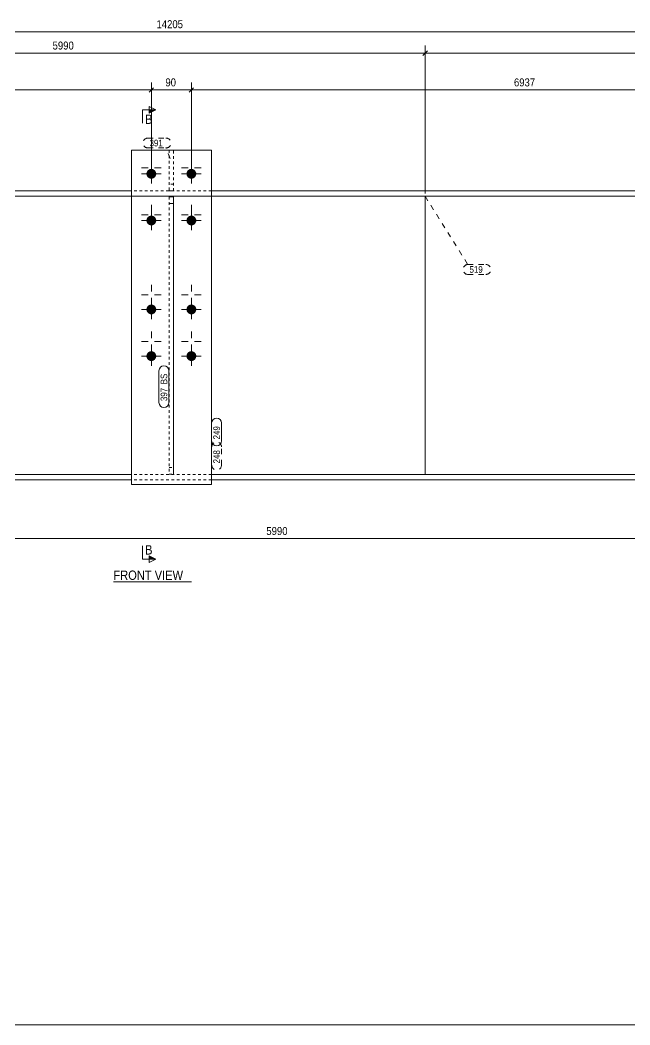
# Model space of a CAD drawing. Header units: millimetres. Extents: x 2 to 825, y 1 to 579.
# Drawn here: x 272.5 to 501, y 5 to 381.7 of the extents above; entities that cross this region are included whole.
import ezdxf

# ---------------------------------------------------------------- set-up
doc = ezdxf.new("R2010")
doc.units = ezdxf.units.MM
for name, pattern in [('XKITLINE00', [0]), ('XKITLINE01', [4, 1, -1, 1, -1]), ('XKITLINE02', [4, 2, -2])]:
    doc.linetypes.add(name, pattern=pattern)
for name, color, linetype, lineweight in [('Bolt', 3, 'Continuous', 0), ('Dimensions', 7, 'Continuous', 0), ('DrawingSheet', 5, 'Continuous', 0), ('OtherObjectType', 7, 'Continuous', 0), ('Part', 2, 'Continuous', 0), ('PartMark', 7, 'Continuous', 0), ('Section', 6, 'Continuous', 0)]:
    doc.layers.add(name, color=color, linetype=linetype, lineweight=lineweight)
doc.styles.add('ARIAL', font='ARIAL.TTF')

# ---------------------------------------------------------------- blocks, each defined once
blk = doc.blocks.new('*A6')
at = {"layer": 'Bolt'}
for points in [[(319.84, 324.09), (319.84, 324.14), (319.84, 324.18), (319.84, 324.22), (319.85, 324.27), (319.85, 324.31), (319.86, 324.36), (319.87, 324.4), (319.88, 324.45), (319.89, 324.49), (319.9, 324.53), (319.91, 324.58), (319.93, 324.62), (319.94, 324.66), (319.96, 324.71), (319.97, 324.75), (319.99, 324.79), (320.01, 324.83), (320.03, 324.87), (320.05, 324.91), (320.07, 324.95), (320.1, 324.99), (320.12, 325.03), (320.14, 325.06), (320.17, 325.1), (320.2, 325.14), (320.22, 325.17), (320.25, 325.21), (320.28, 325.24), (320.31, 325.28), (320.34, 325.31), (320.37, 325.34), (320.4, 325.37), (320.44, 325.4), (320.47, 325.43), (320.5, 325.46), (320.54, 325.49), (320.58, 325.52), (320.61, 325.54), (320.65, 325.57), (320.69, 325.59), (320.73, 325.62), (320.76, 325.64), (320.8, 325.66), (320.84, 325.68), (320.88, 325.7), (320.93, 325.72), (320.97, 325.74), (321.01, 325.76), (321.05, 325.77), (321.09, 325.79), (321.14, 325.8), (321.18, 325.81), (321.22, 325.82), (321.27, 325.83), (321.31, 325.84), (321.35, 325.85), (321.4, 325.86), (321.44, 325.86), (321.49, 325.87), (321.53, 325.87), (321.58, 325.88), (321.62, 325.88), (321.67, 325.88), (321.71, 325.88), (321.76, 325.88), (321.8, 325.87), (321.85, 325.87), (321.89, 325.86), (321.94, 325.86), (321.98, 325.85), (322.03, 325.84), (322.07, 325.83), (322.11, 325.82), (322.16, 325.81), (322.2, 325.8), (322.24, 325.79), (322.29, 325.77), (322.33, 325.76), (322.37, 325.74), (322.41, 325.72), (322.45, 325.7), (322.49, 325.68), (322.53, 325.66), (322.57, 325.64), (322.61, 325.62), (322.65, 325.59), (322.69, 325.57), (322.72, 325.54), (322.76, 325.52), (322.8, 325.49), (322.83, 325.46), (322.87, 325.43), (322.9, 325.4), (322.93, 325.37), (322.96, 325.34), (323, 325.31), (323.03, 325.28), (323.06, 325.24), (323.09, 325.21), (323.11, 325.17), (323.14, 325.14), (323.17, 325.1), (323.19, 325.06), (323.22, 325.03), (323.24, 324.99), (323.26, 324.95), (323.28, 324.91), (323.31, 324.87), (323.33, 324.83), (323.34, 324.79), (323.36, 324.75), (323.38, 324.71), (323.39, 324.66), (323.41, 324.62), (323.42, 324.58), (323.43, 324.53), (323.45, 324.49), (323.46, 324.45), (323.47, 324.4), (323.47, 324.36), (323.48, 324.31), (323.49, 324.27), (323.49, 324.22), (323.5, 324.18), (323.5, 324.14), (323.5, 324.09), (323.5, 324.05), (323.5, 324), (323.5, 323.96), (323.5, 323.91), (323.49, 323.87), (323.49, 323.82), (323.48, 323.78), (323.47, 323.73), (323.47, 323.69), (323.46, 323.64), (323.45, 323.6), (323.43, 323.56), (323.42, 323.51), (323.41, 323.47), (323.39, 323.43), (323.38, 323.39), (323.36, 323.34), (323.34, 323.3), (323.33, 323.26), (323.31, 323.22), (323.28, 323.18), (323.26, 323.14), (323.24, 323.1), (323.22, 323.06), (323.19, 323.03), (323.17, 322.99), (323.14, 322.95), (323.11, 322.92), (323.09, 322.88), (323.06, 322.85), (323.03, 322.81), (323, 322.78), (322.96, 322.75), (322.93, 322.72), (322.9, 322.69), (322.87, 322.66), (322.83, 322.63), (322.8, 322.6), (322.76, 322.57), (322.72, 322.55), (322.69, 322.52), (322.65, 322.5), (322.61, 322.47), (322.57, 322.45), (322.53, 322.43), (322.49, 322.41), (322.45, 322.39), (322.41, 322.37), (322.37, 322.35), (322.33, 322.33), (322.29, 322.32), (322.24, 322.3), (322.2, 322.29), (322.16, 322.28), (322.11, 322.27), (322.07, 322.26), (322.03, 322.25), (321.98, 322.24), (321.94, 322.23), (321.89, 322.23), (321.85, 322.22), (321.8, 322.22), (321.76, 322.21), (321.71, 322.21), (321.67, 322.21), (321.62, 322.21), (321.58, 322.21), (321.53, 322.22), (321.49, 322.22), (321.44, 322.23), (321.4, 322.23), (321.35, 322.24), (321.31, 322.25), (321.27, 322.26), (321.22, 322.27), (321.18, 322.28), (321.14, 322.29), (321.09, 322.3), (321.05, 322.32), (321.01, 322.33), (320.97, 322.35), (320.93, 322.37), (320.88, 322.39), (320.84, 322.41), (320.8, 322.43), (320.76, 322.45), (320.73, 322.47), (320.69, 322.5), (320.65, 322.52), (320.61, 322.55), (320.58, 322.57), (320.54, 322.6), (320.5, 322.63), (320.47, 322.66), (320.44, 322.69), (320.4, 322.72), (320.37, 322.75), (320.34, 322.78), (320.31, 322.81), (320.28, 322.85), (320.25, 322.88), (320.22, 322.92), (320.2, 322.95), (320.17, 322.99), (320.14, 323.03), (320.12, 323.06), (320.1, 323.1), (320.07, 323.14), (320.05, 323.18), (320.03, 323.22), (320.01, 323.26), (319.99, 323.3), (319.97, 323.34), (319.96, 323.39), (319.94, 323.43), (319.93, 323.47), (319.91, 323.51), (319.9, 323.56), (319.89, 323.6), (319.88, 323.64), (319.87, 323.69), (319.86, 323.73), (319.85, 323.78), (319.85, 323.82), (319.84, 323.87), (319.84, 323.91), (319.84, 323.96), (319.84, 324), (319.83, 324.05)], [(334.84, 324.09), (334.84, 324.14), (334.84, 324.18), (334.84, 324.22), (334.85, 324.27), (334.85, 324.31), (334.86, 324.36), (334.87, 324.4), (334.88, 324.45), (334.89, 324.49), (334.9, 324.53), (334.91, 324.58), (334.93, 324.62), (334.94, 324.66), (334.96, 324.71), (334.97, 324.75), (334.99, 324.79), (335.01, 324.83), (335.03, 324.87), (335.05, 324.91), (335.07, 324.95), (335.1, 324.99), (335.12, 325.03), (335.14, 325.06), (335.17, 325.1), (335.2, 325.14), (335.22, 325.17), (335.25, 325.21), (335.28, 325.24), (335.31, 325.28), (335.34, 325.31), (335.37, 325.34), (335.4, 325.37), (335.44, 325.4), (335.47, 325.43), (335.5, 325.46), (335.54, 325.49), (335.58, 325.52), (335.61, 325.54), (335.65, 325.57), (335.69, 325.59), (335.73, 325.62), (335.76, 325.64), (335.8, 325.66), (335.84, 325.68), (335.88, 325.7), (335.93, 325.72), (335.97, 325.74), (336.01, 325.76), (336.05, 325.77), (336.09, 325.79), (336.14, 325.8), (336.18, 325.81), (336.22, 325.82), (336.27, 325.83), (336.31, 325.84), (336.35, 325.85), (336.4, 325.86), (336.44, 325.86), (336.49, 325.87), (336.53, 325.87), (336.58, 325.88), (336.62, 325.88), (336.67, 325.88), (336.71, 325.88), (336.76, 325.88), (336.8, 325.87), (336.85, 325.87), (336.89, 325.86), (336.94, 325.86), (336.98, 325.85), (337.03, 325.84), (337.07, 325.83), (337.11, 325.82), (337.16, 325.81), (337.2, 325.8), (337.24, 325.79), (337.29, 325.77), (337.33, 325.76), (337.37, 325.74), (337.41, 325.72), (337.45, 325.7), (337.49, 325.68), (337.53, 325.66), (337.57, 325.64), (337.61, 325.62), (337.65, 325.59), (337.69, 325.57), (337.72, 325.54), (337.76, 325.52), (337.8, 325.49), (337.83, 325.46), (337.87, 325.43), (337.9, 325.4), (337.93, 325.37), (337.96, 325.34), (338, 325.31), (338.03, 325.28), (338.06, 325.24), (338.09, 325.21), (338.11, 325.17), (338.14, 325.14), (338.17, 325.1), (338.19, 325.06), (338.22, 325.03), (338.24, 324.99), (338.26, 324.95), (338.28, 324.91), (338.31, 324.87), (338.33, 324.83), (338.34, 324.79), (338.36, 324.75), (338.38, 324.71), (338.39, 324.66), (338.41, 324.62), (338.42, 324.58), (338.43, 324.53), (338.45, 324.49), (338.46, 324.45), (338.47, 324.4), (338.47, 324.36), (338.48, 324.31), (338.49, 324.27), (338.49, 324.22), (338.5, 324.18), (338.5, 324.14), (338.5, 324.09), (338.5, 324.05), (338.5, 324), (338.5, 323.96), (338.5, 323.91), (338.49, 323.87), (338.49, 323.82), (338.48, 323.78), (338.47, 323.73), (338.47, 323.69), (338.46, 323.64), (338.45, 323.6), (338.43, 323.56), (338.42, 323.51), (338.41, 323.47), (338.39, 323.43), (338.38, 323.39), (338.36, 323.34), (338.34, 323.3), (338.33, 323.26), (338.31, 323.22), (338.28, 323.18), (338.26, 323.14), (338.24, 323.1), (338.22, 323.06), (338.19, 323.03), (338.17, 322.99), (338.14, 322.95), (338.11, 322.92), (338.09, 322.88), (338.06, 322.85), (338.03, 322.81), (338, 322.78), (337.96, 322.75), (337.93, 322.72), (337.9, 322.69), (337.87, 322.66), (337.83, 322.63), (337.8, 322.6), (337.76, 322.57), (337.72, 322.55), (337.69, 322.52), (337.65, 322.5), (337.61, 322.47), (337.57, 322.45), (337.53, 322.43), (337.49, 322.41), (337.45, 322.39), (337.41, 322.37), (337.37, 322.35), (337.33, 322.33), (337.29, 322.32), (337.24, 322.3), (337.2, 322.29), (337.16, 322.28), (337.11, 322.27), (337.07, 322.26), (337.03, 322.25), (336.98, 322.24), (336.94, 322.23), (336.89, 322.23), (336.85, 322.22), (336.8, 322.22), (336.76, 322.21), (336.71, 322.21), (336.67, 322.21), (336.62, 322.21), (336.58, 322.21), (336.53, 322.22), (336.49, 322.22), (336.44, 322.23), (336.4, 322.23), (336.35, 322.24), (336.31, 322.25), (336.27, 322.26), (336.22, 322.27), (336.18, 322.28), (336.14, 322.29), (336.09, 322.3), (336.05, 322.32), (336.01, 322.33), (335.97, 322.35), (335.93, 322.37), (335.88, 322.39), (335.84, 322.41), (335.8, 322.43), (335.76, 322.45), (335.73, 322.47), (335.69, 322.5), (335.65, 322.52), (335.61, 322.55), (335.58, 322.57), (335.54, 322.6), (335.5, 322.63), (335.47, 322.66), (335.44, 322.69), (335.4, 322.72), (335.37, 322.75), (335.34, 322.78), (335.31, 322.81), (335.28, 322.85), (335.25, 322.88), (335.22, 322.92), (335.2, 322.95), (335.17, 322.99), (335.14, 323.03), (335.12, 323.06), (335.1, 323.1), (335.07, 323.14), (335.05, 323.18), (335.03, 323.22), (335.01, 323.26), (334.99, 323.3), (334.97, 323.34), (334.96, 323.39), (334.94, 323.43), (334.93, 323.47), (334.91, 323.51), (334.9, 323.56), (334.89, 323.6), (334.88, 323.64), (334.87, 323.69), (334.86, 323.73), (334.85, 323.78), (334.85, 323.82), (334.84, 323.87), (334.84, 323.91), (334.84, 323.96), (334.84, 324), (334.83, 324.05)], [(319.84, 306.59), (319.84, 306.64), (319.84, 306.68), (319.84, 306.72), (319.85, 306.77), (319.85, 306.81), (319.86, 306.86), (319.87, 306.9), (319.88, 306.95), (319.89, 306.99), (319.9, 307.03), (319.91, 307.08), (319.93, 307.12), (319.94, 307.16), (319.96, 307.21), (319.97, 307.25), (319.99, 307.29), (320.01, 307.33), (320.03, 307.37), (320.05, 307.41), (320.07, 307.45), (320.1, 307.49), (320.12, 307.53), (320.14, 307.56), (320.17, 307.6), (320.2, 307.64), (320.22, 307.67), (320.25, 307.71), (320.28, 307.74), (320.31, 307.78), (320.34, 307.81), (320.37, 307.84), (320.4, 307.87), (320.44, 307.9), (320.47, 307.93), (320.5, 307.96), (320.54, 307.99), (320.58, 308.02), (320.61, 308.04), (320.65, 308.07), (320.69, 308.09), (320.73, 308.12), (320.76, 308.14), (320.8, 308.16), (320.84, 308.18), (320.88, 308.2), (320.93, 308.22), (320.97, 308.24), (321.01, 308.26), (321.05, 308.27), (321.09, 308.29), (321.14, 308.3), (321.18, 308.31), (321.22, 308.32), (321.27, 308.33), (321.31, 308.34), (321.35, 308.35), (321.4, 308.36), (321.44, 308.36), (321.49, 308.37), (321.53, 308.37), (321.58, 308.38), (321.62, 308.38), (321.67, 308.38), (321.71, 308.38), (321.76, 308.38), (321.8, 308.37), (321.85, 308.37), (321.89, 308.36), (321.94, 308.36), (321.98, 308.35), (322.03, 308.34), (322.07, 308.33), (322.11, 308.32), (322.16, 308.31), (322.2, 308.3), (322.24, 308.29), (322.29, 308.27), (322.33, 308.26), (322.37, 308.24), (322.41, 308.22), (322.45, 308.2), (322.49, 308.18), (322.53, 308.16), (322.57, 308.14), (322.61, 308.12), (322.65, 308.09), (322.69, 308.07), (322.72, 308.04), (322.76, 308.02), (322.8, 307.99), (322.83, 307.96), (322.87, 307.93), (322.9, 307.9), (322.93, 307.87), (322.96, 307.84), (323, 307.81), (323.03, 307.78), (323.06, 307.74), (323.09, 307.71), (323.11, 307.67), (323.14, 307.64), (323.17, 307.6), (323.19, 307.56), (323.22, 307.53), (323.24, 307.49), (323.26, 307.45), (323.28, 307.41), (323.31, 307.37), (323.33, 307.33), (323.34, 307.29), (323.36, 307.25), (323.38, 307.21), (323.39, 307.16), (323.41, 307.12), (323.42, 307.08), (323.43, 307.03), (323.45, 306.99), (323.46, 306.95), (323.47, 306.9), (323.47, 306.86), (323.48, 306.81), (323.49, 306.77), (323.49, 306.72), (323.5, 306.68), (323.5, 306.64), (323.5, 306.59), (323.5, 306.55), (323.5, 306.5), (323.5, 306.46), (323.5, 306.41), (323.49, 306.37), (323.49, 306.32), (323.48, 306.28), (323.47, 306.23), (323.47, 306.19), (323.46, 306.14), (323.45, 306.1), (323.43, 306.06), (323.42, 306.01), (323.41, 305.97), (323.39, 305.93), (323.38, 305.89), (323.36, 305.84), (323.34, 305.8), (323.33, 305.76), (323.31, 305.72), (323.28, 305.68), (323.26, 305.64), (323.24, 305.6), (323.22, 305.56), (323.19, 305.53), (323.17, 305.49), (323.14, 305.45), (323.11, 305.42), (323.09, 305.38), (323.06, 305.35), (323.03, 305.31), (323, 305.28), (322.96, 305.25), (322.93, 305.22), (322.9, 305.19), (322.87, 305.16), (322.83, 305.13), (322.8, 305.1), (322.76, 305.07), (322.72, 305.05), (322.69, 305.02), (322.65, 305), (322.61, 304.97), (322.57, 304.95), (322.53, 304.93), (322.49, 304.91), (322.45, 304.89), (322.41, 304.87), (322.37, 304.85), (322.33, 304.83), (322.29, 304.82), (322.24, 304.8), (322.2, 304.79), (322.16, 304.78), (322.11, 304.77), (322.07, 304.76), (322.03, 304.75), (321.98, 304.74), (321.94, 304.73), (321.89, 304.73), (321.85, 304.72), (321.8, 304.72), (321.76, 304.71), (321.71, 304.71), (321.67, 304.71), (321.62, 304.71), (321.58, 304.71), (321.53, 304.72), (321.49, 304.72), (321.44, 304.73), (321.4, 304.73), (321.35, 304.74), (321.31, 304.75), (321.27, 304.76), (321.22, 304.77), (321.18, 304.78), (321.14, 304.79), (321.09, 304.8), (321.05, 304.82), (321.01, 304.83), (320.97, 304.85), (320.93, 304.87), (320.88, 304.89), (320.84, 304.91), (320.8, 304.93), (320.76, 304.95), (320.73, 304.97), (320.69, 305), (320.65, 305.02), (320.61, 305.05), (320.58, 305.07), (320.54, 305.1), (320.5, 305.13), (320.47, 305.16), (320.44, 305.19), (320.4, 305.22), (320.37, 305.25), (320.34, 305.28), (320.31, 305.31), (320.28, 305.35), (320.25, 305.38), (320.22, 305.42), (320.2, 305.45), (320.17, 305.49), (320.14, 305.53), (320.12, 305.56), (320.1, 305.6), (320.07, 305.64), (320.05, 305.68), (320.03, 305.72), (320.01, 305.76), (319.99, 305.8), (319.97, 305.84), (319.96, 305.89), (319.94, 305.93), (319.93, 305.97), (319.91, 306.01), (319.9, 306.06), (319.89, 306.1), (319.88, 306.14), (319.87, 306.19), (319.86, 306.23), (319.85, 306.28), (319.85, 306.32), (319.84, 306.37), (319.84, 306.41), (319.84, 306.46), (319.84, 306.5), (319.83, 306.55)], [(334.84, 306.59), (334.84, 306.64), (334.84, 306.68), (334.84, 306.72), (334.85, 306.77), (334.85, 306.81), (334.86, 306.86), (334.87, 306.9), (334.88, 306.95), (334.89, 306.99), (334.9, 307.03), (334.91, 307.08), (334.93, 307.12), (334.94, 307.16), (334.96, 307.21), (334.97, 307.25), (334.99, 307.29), (335.01, 307.33), (335.03, 307.37), (335.05, 307.41), (335.07, 307.45), (335.1, 307.49), (335.12, 307.53), (335.14, 307.56), (335.17, 307.6), (335.2, 307.64), (335.22, 307.67), (335.25, 307.71), (335.28, 307.74), (335.31, 307.78), (335.34, 307.81), (335.37, 307.84), (335.4, 307.87), (335.44, 307.9), (335.47, 307.93), (335.5, 307.96), (335.54, 307.99), (335.58, 308.02), (335.61, 308.04), (335.65, 308.07), (335.69, 308.09), (335.73, 308.12), (335.76, 308.14), (335.8, 308.16), (335.84, 308.18), (335.88, 308.2), (335.93, 308.22), (335.97, 308.24), (336.01, 308.26), (336.05, 308.27), (336.09, 308.29), (336.14, 308.3), (336.18, 308.31), (336.22, 308.32), (336.27, 308.33), (336.31, 308.34), (336.35, 308.35), (336.4, 308.36), (336.44, 308.36), (336.49, 308.37), (336.53, 308.37), (336.58, 308.38), (336.62, 308.38), (336.67, 308.38), (336.71, 308.38), (336.76, 308.38), (336.8, 308.37), (336.85, 308.37), (336.89, 308.36), (336.94, 308.36), (336.98, 308.35), (337.03, 308.34), (337.07, 308.33), (337.11, 308.32), (337.16, 308.31), (337.2, 308.3), (337.24, 308.29), (337.29, 308.27), (337.33, 308.26), (337.37, 308.24), (337.41, 308.22), (337.45, 308.2), (337.49, 308.18), (337.53, 308.16), (337.57, 308.14), (337.61, 308.12), (337.65, 308.09), (337.69, 308.07), (337.72, 308.04), (337.76, 308.02), (337.8, 307.99), (337.83, 307.96), (337.87, 307.93), (337.9, 307.9), (337.93, 307.87), (337.96, 307.84), (338, 307.81), (338.03, 307.78), (338.06, 307.74), (338.09, 307.71), (338.11, 307.67), (338.14, 307.64), (338.17, 307.6), (338.19, 307.56), (338.22, 307.53), (338.24, 307.49), (338.26, 307.45), (338.28, 307.41), (338.31, 307.37), (338.33, 307.33), (338.34, 307.29), (338.36, 307.25), (338.38, 307.21), (338.39, 307.16), (338.41, 307.12), (338.42, 307.08), (338.43, 307.03), (338.45, 306.99), (338.46, 306.95), (338.47, 306.9), (338.47, 306.86), (338.48, 306.81), (338.49, 306.77), (338.49, 306.72), (338.5, 306.68), (338.5, 306.64), (338.5, 306.59), (338.5, 306.55), (338.5, 306.5), (338.5, 306.46), (338.5, 306.41), (338.49, 306.37), (338.49, 306.32), (338.48, 306.28), (338.47, 306.23), (338.47, 306.19), (338.46, 306.14), (338.45, 306.1), (338.43, 306.06), (338.42, 306.01), (338.41, 305.97), (338.39, 305.93), (338.38, 305.89), (338.36, 305.84), (338.34, 305.8), (338.33, 305.76), (338.31, 305.72), (338.28, 305.68), (338.26, 305.64), (338.24, 305.6), (338.22, 305.56), (338.19, 305.53), (338.17, 305.49), (338.14, 305.45), (338.11, 305.42), (338.09, 305.38), (338.06, 305.35), (338.03, 305.31), (338, 305.28), (337.96, 305.25), (337.93, 305.22), (337.9, 305.19), (337.87, 305.16), (337.83, 305.13), (337.8, 305.1), (337.76, 305.07), (337.72, 305.05), (337.69, 305.02), (337.65, 305), (337.61, 304.97), (337.57, 304.95), (337.53, 304.93), (337.49, 304.91), (337.45, 304.89), (337.41, 304.87), (337.37, 304.85), (337.33, 304.83), (337.29, 304.82), (337.24, 304.8), (337.2, 304.79), (337.16, 304.78), (337.11, 304.77), (337.07, 304.76), (337.03, 304.75), (336.98, 304.74), (336.94, 304.73), (336.89, 304.73), (336.85, 304.72), (336.8, 304.72), (336.76, 304.71), (336.71, 304.71), (336.67, 304.71), (336.62, 304.71), (336.58, 304.71), (336.53, 304.72), (336.49, 304.72), (336.44, 304.73), (336.4, 304.73), (336.35, 304.74), (336.31, 304.75), (336.27, 304.76), (336.22, 304.77), (336.18, 304.78), (336.14, 304.79), (336.09, 304.8), (336.05, 304.82), (336.01, 304.83), (335.97, 304.85), (335.93, 304.87), (335.88, 304.89), (335.84, 304.91), (335.8, 304.93), (335.76, 304.95), (335.73, 304.97), (335.69, 305), (335.65, 305.02), (335.61, 305.05), (335.58, 305.07), (335.54, 305.1), (335.5, 305.13), (335.47, 305.16), (335.44, 305.19), (335.4, 305.22), (335.37, 305.25), (335.34, 305.28), (335.31, 305.31), (335.28, 305.35), (335.25, 305.38), (335.22, 305.42), (335.2, 305.45), (335.17, 305.49), (335.14, 305.53), (335.12, 305.56), (335.1, 305.6), (335.07, 305.64), (335.05, 305.68), (335.03, 305.72), (335.01, 305.76), (334.99, 305.8), (334.97, 305.84), (334.96, 305.89), (334.94, 305.93), (334.93, 305.97), (334.91, 306.01), (334.9, 306.06), (334.89, 306.1), (334.88, 306.14), (334.87, 306.19), (334.86, 306.23), (334.85, 306.28), (334.85, 306.32), (334.84, 306.37), (334.84, 306.41), (334.84, 306.46), (334.84, 306.5), (334.83, 306.55)], [(319.84, 273.26), (319.84, 273.3), (319.84, 273.35), (319.84, 273.39), (319.85, 273.44), (319.85, 273.48), (319.86, 273.53), (319.87, 273.57), (319.88, 273.61), (319.89, 273.66), (319.9, 273.7), (319.91, 273.74), (319.93, 273.79), (319.94, 273.83), (319.96, 273.87), (319.97, 273.91), (319.99, 273.95), (320.01, 274), (320.03, 274.04), (320.05, 274.08), (320.07, 274.12), (320.1, 274.15), (320.12, 274.19), (320.14, 274.23), (320.17, 274.27), (320.2, 274.3), (320.22, 274.34), (320.25, 274.37), (320.28, 274.41), (320.31, 274.44), (320.34, 274.48), (320.37, 274.51), (320.4, 274.54), (320.44, 274.57), (320.47, 274.6), (320.5, 274.63), (320.54, 274.66), (320.58, 274.68), (320.61, 274.71), (320.65, 274.74), (320.69, 274.76), (320.73, 274.78), (320.76, 274.81), (320.8, 274.83), (320.84, 274.85), (320.88, 274.87), (320.93, 274.89), (320.97, 274.91), (321.01, 274.92), (321.05, 274.94), (321.09, 274.95), (321.14, 274.97), (321.18, 274.98), (321.22, 274.99), (321.27, 275), (321.31, 275.01), (321.35, 275.02), (321.4, 275.03), (321.44, 275.03), (321.49, 275.04), (321.53, 275.04), (321.58, 275.04), (321.62, 275.04), (321.67, 275.05), (321.71, 275.04), (321.76, 275.04), (321.8, 275.04), (321.85, 275.04), (321.89, 275.03), (321.94, 275.03), (321.98, 275.02), (322.03, 275.01), (322.07, 275), (322.11, 274.99), (322.16, 274.98), (322.2, 274.97), (322.24, 274.95), (322.29, 274.94), (322.33, 274.92), (322.37, 274.91), (322.41, 274.89), (322.45, 274.87), (322.49, 274.85), (322.53, 274.83), (322.57, 274.81), (322.61, 274.78), (322.65, 274.76), (322.69, 274.74), (322.72, 274.71), (322.76, 274.68), (322.8, 274.66), (322.83, 274.63), (322.87, 274.6), (322.9, 274.57), (322.93, 274.54), (322.96, 274.51), (323, 274.48), (323.03, 274.44), (323.06, 274.41), (323.09, 274.37), (323.11, 274.34), (323.14, 274.3), (323.17, 274.27), (323.19, 274.23), (323.22, 274.19), (323.24, 274.15), (323.26, 274.12), (323.28, 274.08), (323.31, 274.04), (323.33, 274), (323.34, 273.95), (323.36, 273.91), (323.38, 273.87), (323.39, 273.83), (323.41, 273.79), (323.42, 273.74), (323.43, 273.7), (323.45, 273.66), (323.46, 273.61), (323.47, 273.57), (323.47, 273.53), (323.48, 273.48), (323.49, 273.44), (323.49, 273.39), (323.5, 273.35), (323.5, 273.3), (323.5, 273.26), (323.5, 273.21), (323.5, 273.17), (323.5, 273.12), (323.5, 273.08), (323.49, 273.03), (323.49, 272.99), (323.48, 272.94), (323.47, 272.9), (323.47, 272.85), (323.46, 272.81), (323.45, 272.77), (323.43, 272.72), (323.42, 272.68), (323.41, 272.64), (323.39, 272.59), (323.38, 272.55), (323.36, 272.51), (323.34, 272.47), (323.33, 272.43), (323.31, 272.39), (323.28, 272.35), (323.26, 272.31), (323.24, 272.27), (323.22, 272.23), (323.19, 272.19), (323.17, 272.16), (323.14, 272.12), (323.11, 272.08), (323.09, 272.05), (323.06, 272.01), (323.03, 271.98), (323, 271.95), (322.96, 271.92), (322.93, 271.88), (322.9, 271.85), (322.87, 271.82), (322.83, 271.79), (322.8, 271.77), (322.76, 271.74), (322.72, 271.71), (322.69, 271.69), (322.65, 271.66), (322.61, 271.64), (322.57, 271.62), (322.53, 271.6), (322.49, 271.57), (322.45, 271.55), (322.41, 271.54), (322.37, 271.52), (322.33, 271.5), (322.29, 271.49), (322.24, 271.47), (322.2, 271.46), (322.16, 271.44), (322.11, 271.43), (322.07, 271.42), (322.03, 271.41), (321.98, 271.41), (321.94, 271.4), (321.89, 271.39), (321.85, 271.39), (321.8, 271.38), (321.76, 271.38), (321.71, 271.38), (321.67, 271.38), (321.62, 271.38), (321.58, 271.38), (321.53, 271.38), (321.49, 271.39), (321.44, 271.39), (321.4, 271.4), (321.35, 271.41), (321.31, 271.41), (321.27, 271.42), (321.22, 271.43), (321.18, 271.44), (321.14, 271.46), (321.09, 271.47), (321.05, 271.49), (321.01, 271.5), (320.97, 271.52), (320.93, 271.54), (320.88, 271.55), (320.84, 271.57), (320.8, 271.6), (320.76, 271.62), (320.73, 271.64), (320.69, 271.66), (320.65, 271.69), (320.61, 271.71), (320.58, 271.74), (320.54, 271.77), (320.5, 271.79), (320.47, 271.82), (320.44, 271.85), (320.4, 271.88), (320.37, 271.92), (320.34, 271.95), (320.31, 271.98), (320.28, 272.01), (320.25, 272.05), (320.22, 272.08), (320.2, 272.12), (320.17, 272.16), (320.14, 272.19), (320.12, 272.23), (320.1, 272.27), (320.07, 272.31), (320.05, 272.35), (320.03, 272.39), (320.01, 272.43), (319.99, 272.47), (319.97, 272.51), (319.96, 272.55), (319.94, 272.59), (319.93, 272.64), (319.91, 272.68), (319.9, 272.72), (319.89, 272.77), (319.88, 272.81), (319.87, 272.85), (319.86, 272.9), (319.85, 272.94), (319.85, 272.99), (319.84, 273.03), (319.84, 273.08), (319.84, 273.12), (319.84, 273.17), (319.83, 273.21)], [(334.84, 273.26), (334.84, 273.3), (334.84, 273.35), (334.84, 273.39), (334.85, 273.44), (334.85, 273.48), (334.86, 273.53), (334.87, 273.57), (334.88, 273.61), (334.89, 273.66), (334.9, 273.7), (334.91, 273.74), (334.93, 273.79), (334.94, 273.83), (334.96, 273.87), (334.97, 273.91), (334.99, 273.95), (335.01, 274), (335.03, 274.04), (335.05, 274.08), (335.07, 274.12), (335.1, 274.15), (335.12, 274.19), (335.14, 274.23), (335.17, 274.27), (335.2, 274.3), (335.22, 274.34), (335.25, 274.37), (335.28, 274.41), (335.31, 274.44), (335.34, 274.48), (335.37, 274.51), (335.4, 274.54), (335.44, 274.57), (335.47, 274.6), (335.5, 274.63), (335.54, 274.66), (335.58, 274.68), (335.61, 274.71), (335.65, 274.74), (335.69, 274.76), (335.73, 274.78), (335.76, 274.81), (335.8, 274.83), (335.84, 274.85), (335.88, 274.87), (335.93, 274.89), (335.97, 274.91), (336.01, 274.92), (336.05, 274.94), (336.09, 274.95), (336.14, 274.97), (336.18, 274.98), (336.22, 274.99), (336.27, 275), (336.31, 275.01), (336.35, 275.02), (336.4, 275.03), (336.44, 275.03), (336.49, 275.04), (336.53, 275.04), (336.58, 275.04), (336.62, 275.04), (336.67, 275.05), (336.71, 275.04), (336.76, 275.04), (336.8, 275.04), (336.85, 275.04), (336.89, 275.03), (336.94, 275.03), (336.98, 275.02), (337.03, 275.01), (337.07, 275), (337.11, 274.99), (337.16, 274.98), (337.2, 274.97), (337.24, 274.95), (337.29, 274.94), (337.33, 274.92), (337.37, 274.91), (337.41, 274.89), (337.45, 274.87), (337.49, 274.85), (337.53, 274.83), (337.57, 274.81), (337.61, 274.78), (337.65, 274.76), (337.69, 274.74), (337.72, 274.71), (337.76, 274.68), (337.8, 274.66), (337.83, 274.63), (337.87, 274.6), (337.9, 274.57), (337.93, 274.54), (337.96, 274.51), (338, 274.48), (338.03, 274.44), (338.06, 274.41), (338.09, 274.37), (338.11, 274.34), (338.14, 274.3), (338.17, 274.27), (338.19, 274.23), (338.22, 274.19), (338.24, 274.15), (338.26, 274.12), (338.28, 274.08), (338.31, 274.04), (338.33, 274), (338.34, 273.95), (338.36, 273.91), (338.38, 273.87), (338.39, 273.83), (338.41, 273.79), (338.42, 273.74), (338.43, 273.7), (338.45, 273.66), (338.46, 273.61), (338.47, 273.57), (338.47, 273.53), (338.48, 273.48), (338.49, 273.44), (338.49, 273.39), (338.5, 273.35), (338.5, 273.3), (338.5, 273.26), (338.5, 273.21), (338.5, 273.17), (338.5, 273.12), (338.5, 273.08), (338.49, 273.03), (338.49, 272.99), (338.48, 272.94), (338.47, 272.9), (338.47, 272.85), (338.46, 272.81), (338.45, 272.77), (338.43, 272.72), (338.42, 272.68), (338.41, 272.64), (338.39, 272.59), (338.38, 272.55), (338.36, 272.51), (338.34, 272.47), (338.33, 272.43), (338.31, 272.39), (338.28, 272.35), (338.26, 272.31), (338.24, 272.27), (338.22, 272.23), (338.19, 272.19), (338.17, 272.16), (338.14, 272.12), (338.11, 272.08), (338.09, 272.05), (338.06, 272.01), (338.03, 271.98), (338, 271.95), (337.96, 271.92), (337.93, 271.88), (337.9, 271.85), (337.87, 271.82), (337.83, 271.79), (337.8, 271.77), (337.76, 271.74), (337.72, 271.71), (337.69, 271.69), (337.65, 271.66), (337.61, 271.64), (337.57, 271.62), (337.53, 271.6), (337.49, 271.57), (337.45, 271.55), (337.41, 271.54), (337.37, 271.52), (337.33, 271.5), (337.29, 271.49), (337.24, 271.47), (337.2, 271.46), (337.16, 271.44), (337.11, 271.43), (337.07, 271.42), (337.03, 271.41), (336.98, 271.41), (336.94, 271.4), (336.89, 271.39), (336.85, 271.39), (336.8, 271.38), (336.76, 271.38), (336.71, 271.38), (336.67, 271.38), (336.62, 271.38), (336.58, 271.38), (336.53, 271.38), (336.49, 271.39), (336.44, 271.39), (336.4, 271.4), (336.35, 271.41), (336.31, 271.41), (336.27, 271.42), (336.22, 271.43), (336.18, 271.44), (336.14, 271.46), (336.09, 271.47), (336.05, 271.49), (336.01, 271.5), (335.97, 271.52), (335.93, 271.54), (335.88, 271.55), (335.84, 271.57), (335.8, 271.6), (335.76, 271.62), (335.73, 271.64), (335.69, 271.66), (335.65, 271.69), (335.61, 271.71), (335.58, 271.74), (335.54, 271.77), (335.5, 271.79), (335.47, 271.82), (335.44, 271.85), (335.4, 271.88), (335.37, 271.92), (335.34, 271.95), (335.31, 271.98), (335.28, 272.01), (335.25, 272.05), (335.22, 272.08), (335.2, 272.12), (335.17, 272.16), (335.14, 272.19), (335.12, 272.23), (335.1, 272.27), (335.07, 272.31), (335.05, 272.35), (335.03, 272.39), (335.01, 272.43), (334.99, 272.47), (334.97, 272.51), (334.96, 272.55), (334.94, 272.59), (334.93, 272.64), (334.91, 272.68), (334.9, 272.72), (334.89, 272.77), (334.88, 272.81), (334.87, 272.85), (334.86, 272.9), (334.85, 272.94), (334.85, 272.99), (334.84, 273.03), (334.84, 273.08), (334.84, 273.12), (334.84, 273.17), (334.83, 273.21)], [(319.84, 255.76), (319.84, 255.8), (319.84, 255.85), (319.84, 255.89), (319.85, 255.94), (319.85, 255.98), (319.86, 256.03), (319.87, 256.07), (319.88, 256.11), (319.89, 256.16), (319.9, 256.2), (319.91, 256.24), (319.93, 256.29), (319.94, 256.33), (319.96, 256.37), (319.97, 256.41), (319.99, 256.45), (320.01, 256.5), (320.03, 256.54), (320.05, 256.58), (320.07, 256.62), (320.1, 256.65), (320.12, 256.69), (320.14, 256.73), (320.17, 256.77), (320.2, 256.8), (320.22, 256.84), (320.25, 256.87), (320.28, 256.91), (320.31, 256.94), (320.34, 256.98), (320.37, 257.01), (320.4, 257.04), (320.44, 257.07), (320.47, 257.1), (320.5, 257.13), (320.54, 257.16), (320.58, 257.18), (320.61, 257.21), (320.65, 257.24), (320.69, 257.26), (320.73, 257.28), (320.76, 257.31), (320.8, 257.33), (320.84, 257.35), (320.88, 257.37), (320.93, 257.39), (320.97, 257.41), (321.01, 257.42), (321.05, 257.44), (321.09, 257.45), (321.14, 257.47), (321.18, 257.48), (321.22, 257.49), (321.27, 257.5), (321.31, 257.51), (321.35, 257.52), (321.4, 257.53), (321.44, 257.53), (321.49, 257.54), (321.53, 257.54), (321.58, 257.54), (321.62, 257.54), (321.67, 257.55), (321.71, 257.54), (321.76, 257.54), (321.8, 257.54), (321.85, 257.54), (321.89, 257.53), (321.94, 257.53), (321.98, 257.52), (322.03, 257.51), (322.07, 257.5), (322.11, 257.49), (322.16, 257.48), (322.2, 257.47), (322.24, 257.45), (322.29, 257.44), (322.33, 257.42), (322.37, 257.41), (322.41, 257.39), (322.45, 257.37), (322.49, 257.35), (322.53, 257.33), (322.57, 257.31), (322.61, 257.28), (322.65, 257.26), (322.69, 257.24), (322.72, 257.21), (322.76, 257.18), (322.8, 257.16), (322.83, 257.13), (322.87, 257.1), (322.9, 257.07), (322.93, 257.04), (322.96, 257.01), (323, 256.98), (323.03, 256.94), (323.06, 256.91), (323.09, 256.87), (323.11, 256.84), (323.14, 256.8), (323.17, 256.77), (323.19, 256.73), (323.22, 256.69), (323.24, 256.65), (323.26, 256.62), (323.28, 256.58), (323.31, 256.54), (323.33, 256.5), (323.34, 256.45), (323.36, 256.41), (323.38, 256.37), (323.39, 256.33), (323.41, 256.29), (323.42, 256.24), (323.43, 256.2), (323.45, 256.16), (323.46, 256.11), (323.47, 256.07), (323.47, 256.03), (323.48, 255.98), (323.49, 255.94), (323.49, 255.89), (323.5, 255.85), (323.5, 255.8), (323.5, 255.76), (323.5, 255.71), (323.5, 255.67), (323.5, 255.62), (323.5, 255.58), (323.49, 255.53), (323.49, 255.49), (323.48, 255.44), (323.47, 255.4), (323.47, 255.35), (323.46, 255.31), (323.45, 255.27), (323.43, 255.22), (323.42, 255.18), (323.41, 255.14), (323.39, 255.09), (323.38, 255.05), (323.36, 255.01), (323.34, 254.97), (323.33, 254.93), (323.31, 254.89), (323.28, 254.85), (323.26, 254.81), (323.24, 254.77), (323.22, 254.73), (323.19, 254.69), (323.17, 254.66), (323.14, 254.62), (323.11, 254.58), (323.09, 254.55), (323.06, 254.51), (323.03, 254.48), (323, 254.45), (322.96, 254.42), (322.93, 254.38), (322.9, 254.35), (322.87, 254.32), (322.83, 254.29), (322.8, 254.27), (322.76, 254.24), (322.72, 254.21), (322.69, 254.19), (322.65, 254.16), (322.61, 254.14), (322.57, 254.12), (322.53, 254.1), (322.49, 254.07), (322.45, 254.05), (322.41, 254.04), (322.37, 254.02), (322.33, 254), (322.29, 253.99), (322.24, 253.97), (322.2, 253.96), (322.16, 253.94), (322.11, 253.93), (322.07, 253.92), (322.03, 253.91), (321.98, 253.91), (321.94, 253.9), (321.89, 253.89), (321.85, 253.89), (321.8, 253.88), (321.76, 253.88), (321.71, 253.88), (321.67, 253.88), (321.62, 253.88), (321.58, 253.88), (321.53, 253.88), (321.49, 253.89), (321.44, 253.89), (321.4, 253.9), (321.35, 253.91), (321.31, 253.91), (321.27, 253.92), (321.22, 253.93), (321.18, 253.94), (321.14, 253.96), (321.09, 253.97), (321.05, 253.99), (321.01, 254), (320.97, 254.02), (320.93, 254.04), (320.88, 254.05), (320.84, 254.07), (320.8, 254.1), (320.76, 254.12), (320.73, 254.14), (320.69, 254.16), (320.65, 254.19), (320.61, 254.21), (320.58, 254.24), (320.54, 254.27), (320.5, 254.29), (320.47, 254.32), (320.44, 254.35), (320.4, 254.38), (320.37, 254.42), (320.34, 254.45), (320.31, 254.48), (320.28, 254.51), (320.25, 254.55), (320.22, 254.58), (320.2, 254.62), (320.17, 254.66), (320.14, 254.69), (320.12, 254.73), (320.1, 254.77), (320.07, 254.81), (320.05, 254.85), (320.03, 254.89), (320.01, 254.93), (319.99, 254.97), (319.97, 255.01), (319.96, 255.05), (319.94, 255.09), (319.93, 255.14), (319.91, 255.18), (319.9, 255.22), (319.89, 255.27), (319.88, 255.31), (319.87, 255.35), (319.86, 255.4), (319.85, 255.44), (319.85, 255.49), (319.84, 255.53), (319.84, 255.58), (319.84, 255.62), (319.84, 255.67), (319.83, 255.71)], [(334.84, 255.76), (334.84, 255.8), (334.84, 255.85), (334.84, 255.89), (334.85, 255.94), (334.85, 255.98), (334.86, 256.03), (334.87, 256.07), (334.88, 256.11), (334.89, 256.16), (334.9, 256.2), (334.91, 256.24), (334.93, 256.29), (334.94, 256.33), (334.96, 256.37), (334.97, 256.41), (334.99, 256.45), (335.01, 256.5), (335.03, 256.54), (335.05, 256.58), (335.07, 256.62), (335.1, 256.65), (335.12, 256.69), (335.14, 256.73), (335.17, 256.77), (335.2, 256.8), (335.22, 256.84), (335.25, 256.87), (335.28, 256.91), (335.31, 256.94), (335.34, 256.98), (335.37, 257.01), (335.4, 257.04), (335.44, 257.07), (335.47, 257.1), (335.5, 257.13), (335.54, 257.16), (335.58, 257.18), (335.61, 257.21), (335.65, 257.24), (335.69, 257.26), (335.73, 257.28), (335.76, 257.31), (335.8, 257.33), (335.84, 257.35), (335.88, 257.37), (335.93, 257.39), (335.97, 257.41), (336.01, 257.42), (336.05, 257.44), (336.09, 257.45), (336.14, 257.47), (336.18, 257.48), (336.22, 257.49), (336.27, 257.5), (336.31, 257.51), (336.35, 257.52), (336.4, 257.53), (336.44, 257.53), (336.49, 257.54), (336.53, 257.54), (336.58, 257.54), (336.62, 257.54), (336.67, 257.55), (336.71, 257.54), (336.76, 257.54), (336.8, 257.54), (336.85, 257.54), (336.89, 257.53), (336.94, 257.53), (336.98, 257.52), (337.03, 257.51), (337.07, 257.5), (337.11, 257.49), (337.16, 257.48), (337.2, 257.47), (337.24, 257.45), (337.29, 257.44), (337.33, 257.42), (337.37, 257.41), (337.41, 257.39), (337.45, 257.37), (337.49, 257.35), (337.53, 257.33), (337.57, 257.31), (337.61, 257.28), (337.65, 257.26), (337.69, 257.24), (337.72, 257.21), (337.76, 257.18), (337.8, 257.16), (337.83, 257.13), (337.87, 257.1), (337.9, 257.07), (337.93, 257.04), (337.96, 257.01), (338, 256.98), (338.03, 256.94), (338.06, 256.91), (338.09, 256.87), (338.11, 256.84), (338.14, 256.8), (338.17, 256.77), (338.19, 256.73), (338.22, 256.69), (338.24, 256.65), (338.26, 256.62), (338.28, 256.58), (338.31, 256.54), (338.33, 256.5), (338.34, 256.45), (338.36, 256.41), (338.38, 256.37), (338.39, 256.33), (338.41, 256.29), (338.42, 256.24), (338.43, 256.2), (338.45, 256.16), (338.46, 256.11), (338.47, 256.07), (338.47, 256.03), (338.48, 255.98), (338.49, 255.94), (338.49, 255.89), (338.5, 255.85), (338.5, 255.8), (338.5, 255.76), (338.5, 255.71), (338.5, 255.67), (338.5, 255.62), (338.5, 255.58), (338.49, 255.53), (338.49, 255.49), (338.48, 255.44), (338.47, 255.4), (338.47, 255.35), (338.46, 255.31), (338.45, 255.27), (338.43, 255.22), (338.42, 255.18), (338.41, 255.14), (338.39, 255.09), (338.38, 255.05), (338.36, 255.01), (338.34, 254.97), (338.33, 254.93), (338.31, 254.89), (338.28, 254.85), (338.26, 254.81), (338.24, 254.77), (338.22, 254.73), (338.19, 254.69), (338.17, 254.66), (338.14, 254.62), (338.11, 254.58), (338.09, 254.55), (338.06, 254.51), (338.03, 254.48), (338, 254.45), (337.96, 254.42), (337.93, 254.38), (337.9, 254.35), (337.87, 254.32), (337.83, 254.29), (337.8, 254.27), (337.76, 254.24), (337.72, 254.21), (337.69, 254.19), (337.65, 254.16), (337.61, 254.14), (337.57, 254.12), (337.53, 254.1), (337.49, 254.07), (337.45, 254.05), (337.41, 254.04), (337.37, 254.02), (337.33, 254), (337.29, 253.99), (337.24, 253.97), (337.2, 253.96), (337.16, 253.94), (337.11, 253.93), (337.07, 253.92), (337.03, 253.91), (336.98, 253.91), (336.94, 253.9), (336.89, 253.89), (336.85, 253.89), (336.8, 253.88), (336.76, 253.88), (336.71, 253.88), (336.67, 253.88), (336.62, 253.88), (336.58, 253.88), (336.53, 253.88), (336.49, 253.89), (336.44, 253.89), (336.4, 253.9), (336.35, 253.91), (336.31, 253.91), (336.27, 253.92), (336.22, 253.93), (336.18, 253.94), (336.14, 253.96), (336.09, 253.97), (336.05, 253.99), (336.01, 254), (335.97, 254.02), (335.93, 254.04), (335.88, 254.05), (335.84, 254.07), (335.8, 254.1), (335.76, 254.12), (335.73, 254.14), (335.69, 254.16), (335.65, 254.19), (335.61, 254.21), (335.58, 254.24), (335.54, 254.27), (335.5, 254.29), (335.47, 254.32), (335.44, 254.35), (335.4, 254.38), (335.37, 254.42), (335.34, 254.45), (335.31, 254.48), (335.28, 254.51), (335.25, 254.55), (335.22, 254.58), (335.2, 254.62), (335.17, 254.66), (335.14, 254.69), (335.12, 254.73), (335.1, 254.77), (335.07, 254.81), (335.05, 254.85), (335.03, 254.89), (335.01, 254.93), (334.99, 254.97), (334.97, 255.01), (334.96, 255.05), (334.94, 255.09), (334.93, 255.14), (334.91, 255.18), (334.9, 255.22), (334.89, 255.27), (334.88, 255.31), (334.87, 255.35), (334.86, 255.4), (334.85, 255.44), (334.85, 255.49), (334.84, 255.53), (334.84, 255.58), (334.84, 255.62), (334.84, 255.67), (334.83, 255.71)]]:
    blk.add_hatch(color=3, dxfattribs=at).paths.add_polyline_path(points, flags=17)
at = {"layer": 'Bolt', "color": 3, "linetype": 'XKITLINE00', "lineweight": 0}
for p, q in [((321.67, 320.38), (321.67, 327.71)), ((336.67, 320.38), (336.67, 327.71)), ((318, 324.05), (325.33, 324.05)), ((333, 324.05), (340.33, 324.05)), ((321.67, 302.88), (321.67, 310.21)), ((336.67, 302.88), (336.67, 310.21)), ((318, 306.55), (325.33, 306.55)), ((333, 306.55), (340.33, 306.55)), ((321.67, 269.55), (321.67, 276.88)), ((336.67, 269.55), (336.67, 276.88)), ((318, 273.21), (325.33, 273.21)), ((333, 273.21), (340.33, 273.21)), ((321.67, 252.05), (321.67, 259.38)), ((336.67, 252.05), (336.67, 259.38)), ((318, 255.71), (325.33, 255.71)), ((333, 255.71), (340.33, 255.71))]:
    blk.add_line(p, q, dxfattribs=at)
blk = doc.blocks.new('*A7')
at = {"layer": 'Bolt', "color": 3, "linetype": 'XKITLINE00', "lineweight": 0}
for p, q in [((321.67, 329.9), (321.67, 327.46)), ((336.67, 329.9), (336.67, 327.46)), ((318, 326.23), (320.44, 326.23)), ((321.67, 322.57), (321.67, 325.01)), ((325.33, 326.23), (322.89, 326.23)), ((333, 326.23), (335.44, 326.23)), ((336.67, 322.57), (336.67, 325.01)), ((340.33, 326.23), (337.89, 326.23)), ((321.67, 312.4), (321.67, 309.96)), ((336.67, 312.4), (336.67, 309.96)), ((318, 308.73), (320.44, 308.73)), ((321.67, 305.07), (321.67, 307.51)), ((325.33, 308.73), (322.89, 308.73)), ((333, 308.73), (335.44, 308.73)), ((336.67, 305.07), (336.67, 307.51)), ((340.33, 308.73), (337.89, 308.73)), ((321.67, 282.4), (321.67, 279.96)), ((336.67, 282.4), (336.67, 279.96)), ((318, 278.73), (320.44, 278.73)), ((321.67, 275.07), (321.67, 277.51)), ((325.33, 278.73), (322.89, 278.73)), ((333, 278.73), (335.44, 278.73)), ((336.67, 275.07), (336.67, 277.51)), ((340.33, 278.73), (337.89, 278.73)), ((321.67, 264.9), (321.67, 262.46)), ((336.67, 264.9), (336.67, 262.46)), ((318, 261.23), (320.44, 261.23)), ((321.67, 257.57), (321.67, 260.01)), ((325.33, 261.23), (322.89, 261.23)), ((333, 261.23), (335.44, 261.23)), ((336.67, 257.57), (336.67, 260.01)), ((340.33, 261.23), (337.89, 261.23))]:
    blk.add_line(p, q, dxfattribs=at)
blk = doc.blocks.new('*A8')
at = {"layer": 'Part'}
blk.add_hatch(color=2, dxfattribs=at).paths.add_polyline_path([(193.17, 317.04), (194.77, 317.04), (193.97, 315.64)], flags=17)
at = {"layer": 'Part', "color": 2, "linetype": 'XKITLINE00', "lineweight": 0}
for p, q in [((193.97, 315.64), (193.17, 317.04)), ((193.17, 317.04), (194.77, 317.04)), ((194.77, 317.04), (193.97, 315.64)), ((153.97, 211.31), (153.97, 315.64)), ((424.27, 315.64), (424.27, 211.31))]:
    blk.add_line(p, q, dxfattribs=at)
at = {"layer": 'Part', "color": 7, "linetype": 'XKITLINE01', "lineweight": 0}
for p, q in [((153.97, 315.64), (193.97, 315.64)), ((194.07, 315.64), (274.07, 315.64)), ((274.17, 315.64), (384.17, 315.64)), ((384.27, 315.64), (424.27, 315.64)), ((193.97, 211.31), (153.97, 211.31)), ((274.07, 211.31), (194.07, 211.31)), ((384.17, 211.31), (274.17, 211.31)), ((424.27, 211.31), (384.27, 211.31))]:
    blk.add_line(p, q, dxfattribs=at)
at = {"layer": 'Part', "color": 2, "linetype": 'XKITLINE00', "lineweight": 0}
blk.add_circle((193.97, 316.54), 1, dxfattribs=at)
blk = doc.blocks.new('*A10')
at = {"layer": 'Part', "color": 7, "linetype": 'XKITLINE01', "lineweight": 0}
for p, q in [((328.33, 315.47), (328.33, 211.47)), ((328.33, 315.47), (330, 315.47)), ((328.33, 312.97), (330, 312.97)), ((330, 315.47), (330, 211.47)), ((328.33, 213.97), (330, 213.97)), ((328.33, 211.47), (330, 211.47))]:
    blk.add_line(p, q, dxfattribs=at)
blk = doc.blocks.new('*A11')
at = {"layer": 'Part', "color": 7, "linetype": 'XKITLINE01', "lineweight": 0}
for p, q in [((328.33, 315.47), (328.33, 211.47)), ((330, 315.47), (328.33, 315.47)), ((330, 312.97), (328.33, 312.97)), ((330, 211.47), (330, 315.47)), ((328.33, 213.97), (330, 213.97)), ((328.33, 211.47), (330, 211.47))]:
    blk.add_line(p, q, dxfattribs=at)
blk = doc.blocks.new('*A12')
at = {"layer": 'Part', "color": 2, "linetype": 'XKITLINE00', "lineweight": 0}
for p, q in [((424.27, 315.64), (424.27, 211.31)), ((607.35, 315.64), (607.35, 211.31))]:
    blk.add_line(p, q, dxfattribs=at)
at = {"layer": 'Part', "color": 7, "linetype": 'XKITLINE01', "lineweight": 0}
for p, q in [((424.27, 315.64), (464.27, 315.64)), ((464.37, 315.64), (544.37, 315.64)), ((544.47, 315.64), (607.35, 315.64)), ((424.27, 211.31), (464.27, 211.31)), ((464.37, 211.31), (544.37, 211.31)), ((544.47, 211.31), (607.35, 211.31))]:
    blk.add_line(p, q, dxfattribs=at)
blk = doc.blocks.new('*A14')
at = {"layer": 'Part', "color": 2, "linetype": 'XKITLINE00', "lineweight": 0}
for p, q in [((234.07, 209.31), (234.07, 211.31)), ((274.07, 211.31), (234.07, 211.31)), ((314.17, 211.31), (274.17, 211.31)), ((384.17, 211.31), (344.17, 211.31)), ((464.27, 211.31), (384.27, 211.31)), ((504.37, 211.31), (464.37, 211.31)), ((504.37, 209.31), (504.37, 211.31)), ((274.07, 209.31), (234.07, 209.31)), ((314.17, 209.31), (274.17, 209.31)), ((384.17, 209.31), (344.17, 209.31)), ((464.27, 209.31), (384.27, 209.31)), ((504.37, 209.31), (464.37, 209.31))]:
    blk.add_line(p, q, dxfattribs=at)
at = {"layer": 'Part', "color": 7, "linetype": 'XKITLINE01', "lineweight": 0}
for p, q in [((344.17, 211.31), (314.17, 211.31)), ((344.17, 209.31), (314.17, 209.31))]:
    blk.add_line(p, q, dxfattribs=at)
blk = doc.blocks.new('*A16')
at = {"layer": 'Part', "color": 2, "linetype": 'XKITLINE00', "lineweight": 0}
for p, q in [((234.07, 317.64), (234.07, 315.64)), ((274.07, 317.64), (234.07, 317.64)), ((314.17, 317.64), (274.17, 317.64)), ((384.17, 317.64), (344.17, 317.64)), ((464.27, 317.64), (384.27, 317.64)), ((504.37, 317.64), (464.37, 317.64)), ((504.37, 317.64), (504.37, 315.64)), ((274.07, 315.64), (234.07, 315.64)), ((314.17, 315.64), (274.17, 315.64)), ((384.17, 315.64), (344.17, 315.64)), ((464.27, 315.64), (384.27, 315.64)), ((504.37, 315.64), (464.37, 315.64))]:
    blk.add_line(p, q, dxfattribs=at)
at = {"layer": 'Part', "color": 7, "linetype": 'XKITLINE01', "lineweight": 0}
for p, q in [((344.17, 317.64), (314.17, 317.64)), ((344.17, 315.64), (314.17, 315.64))]:
    blk.add_line(p, q, dxfattribs=at)
blk = doc.blocks.new('*A19')
at = {"layer": 'Part', "color": 2, "linetype": 'XKITLINE00', "lineweight": 0}
for p, q in [((314.17, 332.9), (314.17, 207.64)), ((344.17, 332.9), (314.17, 332.9)), ((344.17, 207.64), (344.17, 332.9)), ((314.17, 207.64), (344.17, 207.64))]:
    blk.add_line(p, q, dxfattribs=at)
blk = doc.blocks.new('*A20')
at = {"layer": 'Part', "color": 7, "linetype": 'XKITLINE01', "lineweight": 0}
for p, q in [((314.17, 207.64), (314.17, 332.9)), ((344.17, 332.9), (314.17, 332.9)), ((344.17, 207.64), (344.17, 332.9)), ((344.17, 207.64), (314.17, 207.64))]:
    blk.add_line(p, q, dxfattribs=at)
blk = doc.blocks.new('*A21')
at = {"layer": 'Part', "color": 7, "linetype": 'XKITLINE01', "lineweight": 0}
for p, q in [((330, 332.9), (328.33, 332.9)), ((328.33, 332.9), (328.33, 317.64)), ((330, 317.64), (330, 332.9)), ((330, 320.14), (328.33, 320.14)), ((328.33, 317.64), (330, 317.64))]:
    blk.add_line(p, q, dxfattribs=at)
blk = doc.blocks.new('*A50')
at = {"layer": 'DrawingSheet', "color": 5, "linetype": 'XKITLINE00', "lineweight": 0}
blk.add_line((5, 5), (825, 5), dxfattribs=at)
blk = doc.blocks.new('*A60')
at = {"layer": 'Dimensions', "color": 7, "linetype": 'XKITLINE00', "lineweight": 0}
blk.add_line((50.98, 377.28), (607.35, 377.28), dxfattribs=at)
at = {"layer": 'Dimensions', "color": 3, "style": 'ARIAL', "width": 0.85}
blk.add_text('14205', height=3, dxfattribs=at).set_placement((323.61, 378.63))
blk = doc.blocks.new('*A63')
at = {"layer": 'Dimensions', "color": 7, "linetype": 'XKITLINE00', "lineweight": 0}
for p, q in [((70.98, 304.47), (70.98, 358.32)), ((321.67, 325.05), (321.67, 358.32)), ((71.83, 356.32), (70.13, 354.62)), ((70.98, 355.47), (321.67, 355.47)), ((322.52, 356.32), (320.82, 354.62))]:
    blk.add_line(p, q, dxfattribs=at)
at = {"layer": 'Dimensions', "color": 3}
for p in [(70.98, 355.47), (321.67, 355.47)]:
    blk.add_point(p, dxfattribs=at)
at = {"layer": 'Dimensions', "color": 3, "style": 'ARIAL', "width": 0.85}
blk.add_text('6937', height=3, dxfattribs=at).set_placement((191.87, 356.82))
blk = doc.blocks.new('*A64')
at = {"layer": 'Dimensions', "color": 7, "linetype": 'XKITLINE00', "lineweight": 0}
for p, q in [((321.67, 325.05), (321.67, 358.32)), ((336.67, 325.05), (336.67, 358.32)), ((322.52, 356.32), (320.82, 354.62)), ((321.67, 355.47), (336.67, 355.47)), ((337.52, 356.32), (335.82, 354.62))]:
    blk.add_line(p, q, dxfattribs=at)
at = {"layer": 'Dimensions', "color": 3}
for p in [(321.67, 355.47), (336.67, 355.47)]:
    blk.add_point(p, dxfattribs=at)
at = {"layer": 'Dimensions', "color": 3, "style": 'ARIAL', "width": 0.85}
blk.add_text('90', height=3, dxfattribs=at).set_placement((326.94, 356.82))
blk = doc.blocks.new('*A65')
at = {"layer": 'Dimensions', "color": 7, "linetype": 'XKITLINE00', "lineweight": 0}
for p, q in [((336.67, 325.05), (336.67, 358.32)), ((587.35, 304.47), (587.35, 358.32)), ((337.52, 356.32), (335.82, 354.62)), ((336.67, 355.47), (587.35, 355.47)), ((588.2, 356.32), (586.51, 354.62))]:
    blk.add_line(p, q, dxfattribs=at)
at = {"layer": 'Dimensions', "color": 3}
for p in [(336.67, 355.47), (587.35, 355.47)]:
    blk.add_point(p, dxfattribs=at)
at = {"layer": 'Dimensions', "color": 3, "style": 'ARIAL', "width": 0.85}
blk.add_text('6937', height=3, dxfattribs=at).set_placement((457.56, 356.82))
blk = doc.blocks.new('*A80')
at = {"layer": 'PartMark', "color": 7, "linetype": 'XKITLINE00', "lineweight": 0}
for p, q in [((344.27, 223.89), (344.27, 230.65)), ((347.97, 223.89), (347.97, 230.65))]:
    blk.add_line(p, q, dxfattribs=at)
for centre, start, end in [((346.12, 230.65), 0, 180), ((346.12, 223.89), 180, 0)]:
    blk.add_arc(centre, 1.85, start, end, dxfattribs=at)
at = {"layer": 'PartMark', "color": 3, "style": 'ARIAL', "width": 0.85}
blk.add_text('249', height=2.5, rotation=90.0002, dxfattribs=at).set_placement((347.37, 224.49))
blk = doc.blocks.new('*A81')
at = {"layer": 'PartMark', "color": 7, "linetype": 'XKITLINE02', "lineweight": 0}
for p, q in [((344.27, 214.89), (344.27, 221.65)), ((347.97, 214.89), (347.97, 221.65))]:
    blk.add_line(p, q, dxfattribs=at)
for centre, start, end in [((346.12, 221.65), 0, 180), ((346.12, 214.89), 180, 0)]:
    blk.add_arc(centre, 1.85, start, end, dxfattribs=at)
at = {"layer": 'PartMark', "color": 3, "style": 'ARIAL', "width": 0.85}
blk.add_text('248', height=2.5, rotation=90.0002, dxfattribs=at).set_placement((347.37, 215.49))
blk = doc.blocks.new('*A82')
at = {"layer": 'PartMark', "color": 7, "linetype": 'XKITLINE02', "lineweight": 0}
for p, q in [((320.4, 337.44), (327.16, 337.44)), ((320.4, 333.74), (327.16, 333.74)), ((328.72, 329.8), (327.16, 333.74))]:
    blk.add_line(p, q, dxfattribs=at)
for centre, start, end in [((320.4, 335.59), 90, 270), ((327.16, 335.59), 270, 90)]:
    blk.add_arc(centre, 1.85, start, end, dxfattribs=at)
at = {"layer": 'PartMark', "color": 3, "style": 'ARIAL', "width": 0.85}
blk.add_text('391', height=2.5, dxfattribs=at).set_placement((321, 334.34))
blk = doc.blocks.new('*A85')
at = {"layer": 'PartMark', "color": 7, "linetype": 'XKITLINE02', "lineweight": 0}
for p, q in [((424.27, 315.64), (440.3, 290.03)), ((440.3, 290.03), (447.06, 290.03)), ((440.3, 286.33), (447.06, 286.33))]:
    blk.add_line(p, q, dxfattribs=at)
for centre, start, end in [((440.3, 288.18), 90, 270), ((447.06, 288.18), 270, 90)]:
    blk.add_arc(centre, 1.85, start, end, dxfattribs=at)
at = {"layer": 'PartMark', "color": 3, "style": 'ARIAL', "width": 0.85}
blk.add_text('519', height=2.5, dxfattribs=at).set_placement((440.9, 286.93))
blk = doc.blocks.new('*A88')
at = {"layer": 'PartMark', "color": 7, "linetype": 'XKITLINE00', "lineweight": 0}
for p, q in [((324.53, 238.26), (324.53, 250.22)), ((328.23, 238.26), (328.23, 250.22))]:
    blk.add_line(p, q, dxfattribs=at)
for centre, start, end in [((326.38, 250.22), 0, 180), ((326.38, 238.26), 180, 0)]:
    blk.add_arc(centre, 1.85, start, end, dxfattribs=at)
at = {"layer": 'PartMark', "color": 3, "style": 'ARIAL', "width": 0.85}
for s, p in [('BS', (327.63, 245.17)), ('397', (327.63, 238.86))]:
    blk.add_text(s, height=2.5, rotation=90.0002, dxfattribs=at).set_placement(p)
blk = doc.blocks.new('*A89')
at = {"layer": 'Section'}
for points in [[(320.83, 348.01), (323.33, 348.01), (320.83, 346.76)], [(320.83, 180.83), (323.33, 179.58), (320.83, 179.58)]]:
    blk.add_hatch(color=3, dxfattribs=at).paths.add_polyline_path(points, flags=17)
at = {"layer": 'Section', "color": 1, "linetype": 'XKITLINE00', "lineweight": 0}
for p, q in [((318.33, 348.01), (318.33, 343.01)), ((318.33, 348.01), (323.33, 348.01)), ((318.33, 179.58), (318.33, 184.58)), ((318.33, 179.58), (323.33, 179.58))]:
    blk.add_line(p, q, dxfattribs=at)
at = {"layer": 'Section', "color": 3, "linetype": 'XKITLINE00', "lineweight": 0}
for p, q in [((320.83, 346.76), (320.83, 349.26)), ((320.83, 349.26), (323.33, 348.01)), ((323.33, 348.01), (320.83, 346.76)), ((323.33, 179.58), (320.83, 180.83)), ((320.83, 180.83), (320.83, 178.33)), ((323.33, 179.58), (320.83, 178.33))]:
    blk.add_line(p, q, dxfattribs=at)
at = {"layer": 'Section', "color": 7, "style": 'ARIAL', "width": 0.85}
for p in [(319.33, 342.76), (319.33, 181.33)]:
    blk.add_text('B', height=3.5, dxfattribs=at).set_placement(p)
blk = doc.blocks.new('*A90')
at = {"layer": 'OtherObjectType', "color": 7, "linetype": 'XKITLINE00', "lineweight": 0}
blk.add_line((307.46, 171.08), (336.76, 171.08), dxfattribs=at)
at = {"layer": 'OtherObjectType', "color": 7, "style": 'ARIAL', "width": 0.85}
blk.add_text('FRONT VIEW', height=3.5, dxfattribs=at).set_placement((307.46, 171.83))
blk = doc.blocks.new('*A91')
at = {"layer": 'Dimensions', "color": 7, "linetype": 'XKITLINE00', "lineweight": 0}
for p, q in [((234.07, 208.31), (234.07, 184.89)), ((504.37, 208.31), (504.37, 184.89)), ((234.92, 188.14), (233.22, 186.44)), ((234.07, 187.29), (504.37, 187.29)), ((505.22, 188.14), (503.52, 186.44))]:
    blk.add_line(p, q, dxfattribs=at)
at = {"layer": 'Dimensions', "color": 3}
for p in [(234.07, 187.29), (504.37, 187.29)]:
    blk.add_point(p, dxfattribs=at)
at = {"layer": 'Dimensions', "color": 3, "style": 'ARIAL', "width": 0.85}
blk.add_text('5990', height=3, dxfattribs=at).set_placement((364.77, 188.64))
blk = doc.blocks.new('*A93')
at = {"layer": 'Dimensions', "color": 7, "linetype": 'XKITLINE00', "lineweight": 0}
for p, q in [((154.82, 370.13), (153.12, 368.43)), ((153.97, 316.64), (153.97, 372.13)), ((153.97, 369.28), (424.27, 369.28)), ((425.12, 370.13), (423.42, 368.43)), ((424.27, 316.64), (424.27, 372.13))]:
    blk.add_line(p, q, dxfattribs=at)
at = {"layer": 'Dimensions', "color": 3}
for p in [(153.97, 369.28), (424.27, 369.28)]:
    blk.add_point(p, dxfattribs=at)
at = {"layer": 'Dimensions', "color": 3, "style": 'ARIAL', "width": 0.85}
blk.add_text('5990', height=3, dxfattribs=at).set_placement((284.67, 370.63))
blk = doc.blocks.new('*A94')
at = {"layer": 'Dimensions', "color": 7, "linetype": 'XKITLINE00', "lineweight": 0}
for p, q in [((425.12, 370.13), (423.42, 368.43)), ((424.27, 316.64), (424.27, 372.13)), ((424.27, 369.28), (607.35, 369.28)), ((608.2, 370.13), (606.51, 368.43)), ((607.35, 316.64), (607.35, 372.13))]:
    blk.add_line(p, q, dxfattribs=at)
at = {"layer": 'Dimensions', "color": 3}
for p in [(424.27, 369.28), (607.35, 369.28)]:
    blk.add_point(p, dxfattribs=at)
at = {"layer": 'Dimensions', "color": 3, "style": 'ARIAL', "width": 0.85}
blk.add_text('5990', height=3, dxfattribs=at).set_placement((511.36, 370.63))

msp = doc.modelspace()

# ---------------------------------------------------------------- block references
at = {"lineweight": 0}
for name in ['*A50', '*A60', '*A93', '*A94', '*A63', '*A64', '*A65', '*A89', '*A82', '*A19', '*A20', '*A21', '*A7', '*A6', '*A16', '*A10', '*A11', '*A12', '*A85', '*A88', '*A80', '*A81', '*A14', '*A91', '*A90']:
    msp.add_blockref(name, (0, 0), dxfattribs=at)
at = {"layer": 'Part', "lineweight": 0}
msp.add_blockref('*A8', (0, 0), dxfattribs=at)

doc.saveas('drawing.dxf')
